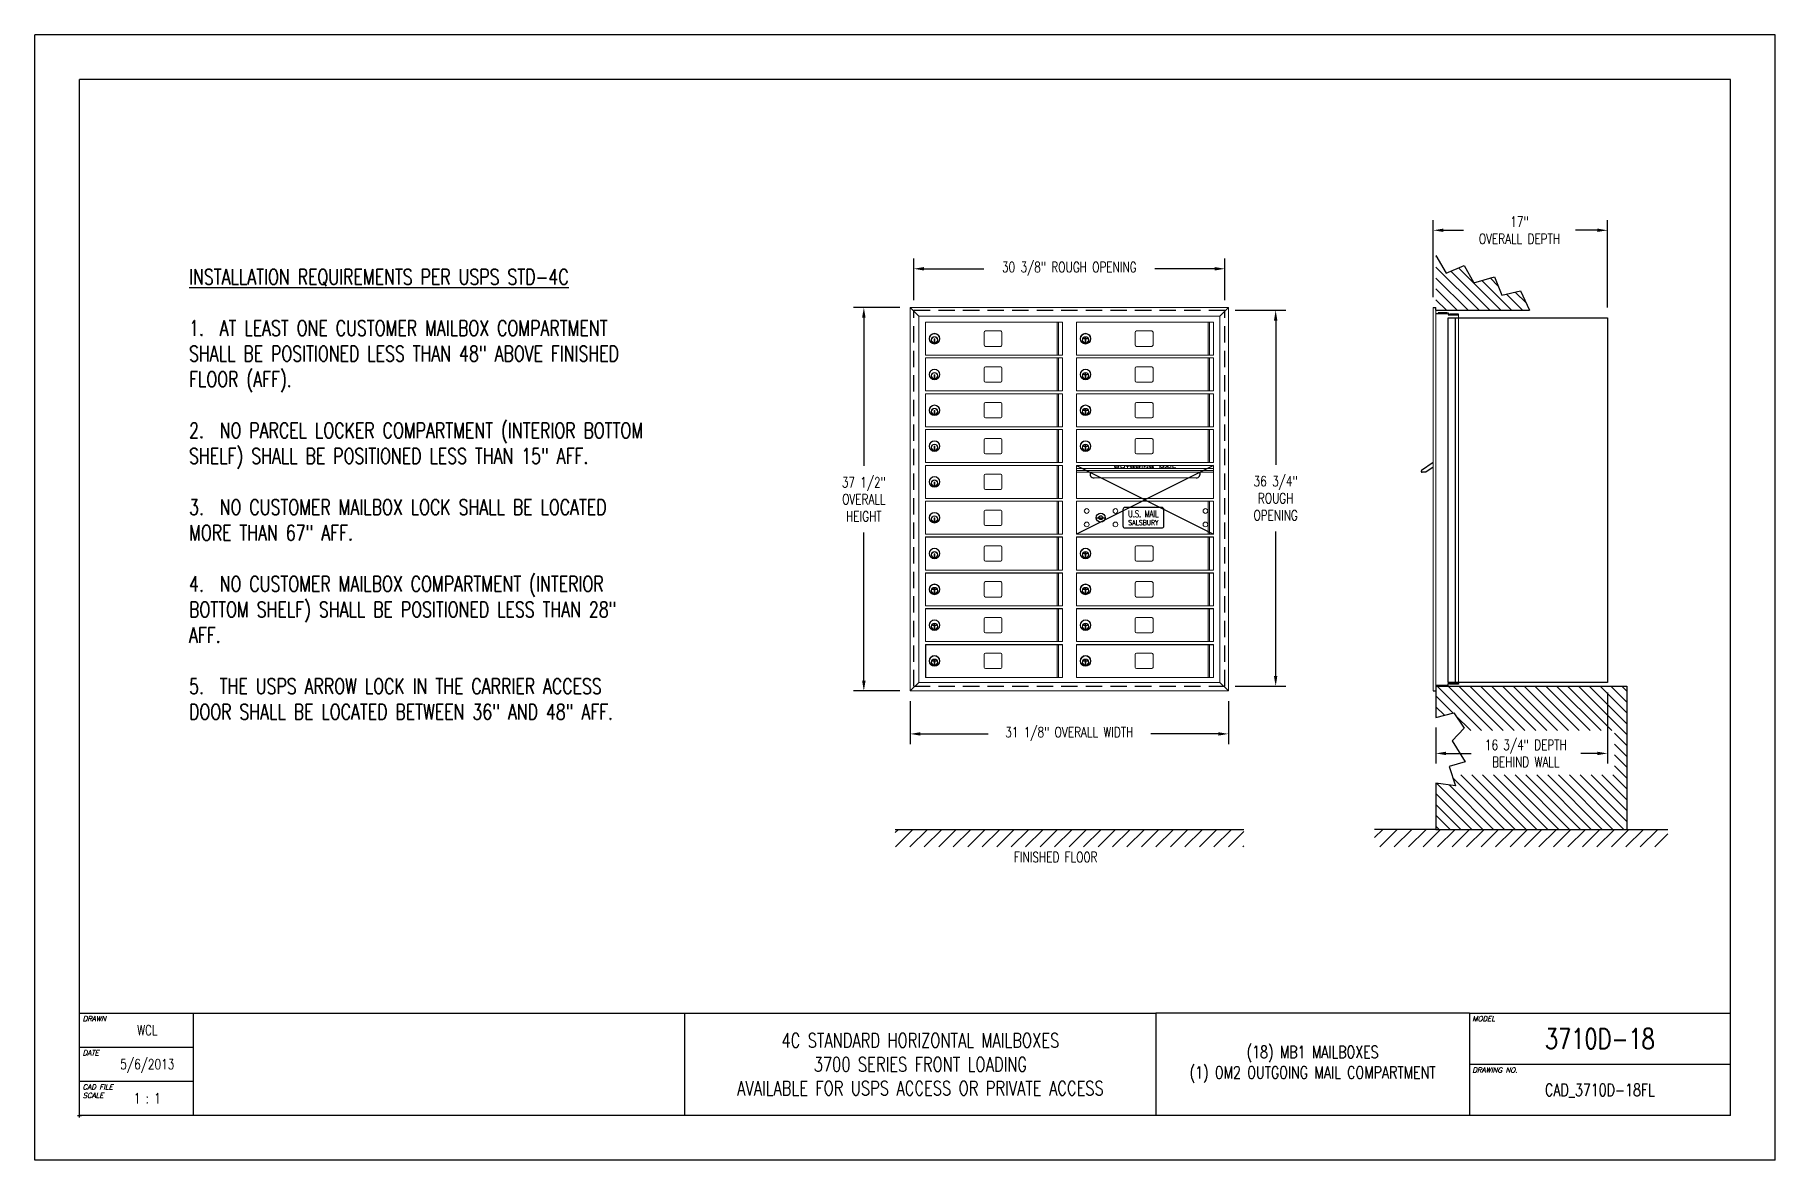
# Model space of a CAD drawing. Header units: inches. Extents: x 0 to 170, y 0 to 110.
import ezdxf
from ezdxf.enums import TextEntityAlignment as Align

# ---------------------------------------------------------------- set-up
doc = ezdxf.new("R2010")
doc.units = ezdxf.units.IN
doc.header["$MEASUREMENT"] = 0
doc.header["$PDMODE"] = 2
doc.header["$PDSIZE"] = 0.2
doc.linetypes.add('HIDDEN', pattern=[0.075, 0.05, -0.025])
doc.styles.add('Simplex Italic', font='SIMPLEX.shx', dxfattribs={"oblique": 15, "height": 3})
doc.styles.add('SQUASHED', font='simplex.shx', dxfattribs={"width": 4})
doc.styles.get("Standard").update_dxf_attribs({"font": 'simplex.shx', "width": 0.75})
doc.dimstyles.get("Standard").update_dxf_attribs({"dimtxt": 1, "dimasz": 1, "dimexe": 1, "dimexo": 1, "dimgap": 1, "dimtad": 0, "dimtih": 1, "dimtoh": 1, "dimdec": 3, "dimzin": 0, "dimdsep": 46, "dimlunit": 5, "dimtxsty": 'Standard', "dimcen": 0, "dimadec": 0, "dimazin": 0, "dimtfac": 1, "dimtdec": 3, "dimtofl": 0, "dimtmove": 0, "dimatfit": 3, "dimfxl": 1, "dimfrac": 2, "dimtolj": 1, "dimtzin": 0, "dimarcsym": 0})

# ---------------------------------------------------------------- blocks, each defined once
blk = doc.blocks.new('*D11')
at = {"color": 0, "lineweight": -2, "transparency": 16777216}
for p, q in [((136.6, 84.34), (136.6, 91.89)), ((153.62, 83.33), (153.62, 91.89)), ((137.6, 90.89), (139.56, 90.89)), ((152.62, 90.89), (150.49, 90.89))]:
    blk.add_line(p, q, dxfattribs=at)
at = {"color": 0, "lineweight": -3, "transparency": 16777216}
for points in [[(137.6, 91.06), (137.6, 90.73), (136.6, 90.89)], [(152.62, 91.06), (152.62, 90.73), (153.62, 90.89)]]:
    blk.add_solid(points, dxfattribs=at)
at = {"layer": 'Defpoints', "color": 0, "lineweight": -3, "transparency": 16777216}
for p in [(153.62, 90.89), (136.6, 83.34), (153.62, 82.33)]:
    blk.add_point(p, dxfattribs=at)
at = {"color": 0, "lineweight": -3, "transparency": 16777216, "insert": (145.02, 90.89), "char_height": 1, "attachment_point": 5}
blk.add_mtext('\\A1;17"\\POVERALL DEPTH', dxfattribs=at)
blk = doc.blocks.new('*D12')
at = {"color": 0, "lineweight": -2, "transparency": 16777216}
for p, q in [((153.62, 45.7), (153.62, 38.76)), ((136.86, 42.28), (136.86, 38.76)), ((137.86, 39.76), (140.29, 39.76)), ((152.62, 39.76), (151, 39.76))]:
    blk.add_line(p, q, dxfattribs=at)
at = {"color": 0, "lineweight": -3, "transparency": 16777216}
for points in [[(137.86, 39.93), (137.86, 39.59), (136.86, 39.76)], [(152.62, 39.93), (152.62, 39.59), (153.62, 39.76)]]:
    blk.add_solid(points, dxfattribs=at)
at = {"layer": 'Defpoints', "color": 0, "lineweight": -3, "transparency": 16777216}
for p in [(153.62, 46.7), (136.86, 43.28), (153.62, 39.76)]:
    blk.add_point(p, dxfattribs=at)
at = {"color": 0, "lineweight": -3, "transparency": 16777216, "insert": (145.64, 39.76), "char_height": 1, "attachment_point": 5}
blk.add_mtext('\\A1;16 3/4" DEPTH\\PBEHIND WALL', dxfattribs=at)
blk = doc.blocks.new('*D7')
at = {"color": 0, "lineweight": -2, "transparency": 16777216}
for p, q in [((117.24, 83.07), (122.21, 83.07)), ((121.21, 82.07), (121.21, 67.96)), ((121.21, 47.32), (121.21, 61.44)), ((117.24, 46.32), (122.21, 46.32))]:
    blk.add_line(p, q, dxfattribs=at)
at = {"color": 0, "lineweight": -3, "transparency": 16777216}
for points in [[(121.04, 82.07), (121.37, 82.07), (121.21, 83.07)], [(121.04, 47.32), (121.37, 47.32), (121.21, 46.32)]]:
    blk.add_solid(points, dxfattribs=at)
at = {"layer": 'Defpoints', "color": 0, "lineweight": -3, "transparency": 16777216}
for p in [(116.24, 83.07), (116.24, 46.32), (121.21, 46.32)]:
    blk.add_point(p, dxfattribs=at)
at = {"color": 0, "lineweight": -3, "transparency": 16777216, "insert": (121.21, 64.7), "char_height": 1, "attachment_point": 5}
blk.add_mtext('\\A1;36 3/4"\\PROUGH\\POPENING', dxfattribs=at)
blk = doc.blocks.new('*D8')
at = {"color": 0, "lineweight": -2, "transparency": 16777216}
for p, q in [((85.86, 84.07), (85.86, 88.13)), ((86.86, 87.13), (92.71, 87.13)), ((115.24, 87.13), (109.39, 87.13)), ((116.24, 84.07), (116.24, 88.13))]:
    blk.add_line(p, q, dxfattribs=at)
at = {"color": 0, "lineweight": -3, "transparency": 16777216}
for points in [[(86.86, 87.3), (86.86, 86.96), (85.86, 87.13)], [(115.24, 87.3), (115.24, 86.96), (116.24, 87.13)]]:
    blk.add_solid(points, dxfattribs=at)
at = {"layer": 'Defpoints', "color": 0, "lineweight": -3, "transparency": 16777216}
for p in [(116.24, 87.13), (85.86, 83.07), (116.24, 83.07)]:
    blk.add_point(p, dxfattribs=at)
at = {"color": 0, "lineweight": -3, "transparency": 16777216, "insert": (101.05, 87.13), "char_height": 1, "attachment_point": 5}
blk.add_mtext('\\A1;30 3/8" ROUGH OPENING', dxfattribs=at)
blk = doc.blocks.new('*D9')
at = {"color": 0, "lineweight": -2, "transparency": 16777216}
for p, q in [((85.5, 44.87), (85.5, 40.67)), ((116.6, 44.87), (116.6, 40.67)), ((86.5, 41.67), (93.11, 41.67)), ((115.6, 41.67), (109, 41.67))]:
    blk.add_line(p, q, dxfattribs=at)
at = {"color": 0, "lineweight": -3, "transparency": 16777216}
for points in [[(86.5, 41.83), (86.5, 41.5), (85.5, 41.67)], [(115.6, 41.83), (115.6, 41.5), (116.6, 41.67)]]:
    blk.add_solid(points, dxfattribs=at)
at = {"layer": 'Defpoints', "color": 0, "lineweight": -3, "transparency": 16777216}
for p in [(85.5, 45.87), (116.6, 45.87), (116.6, 41.67)]:
    blk.add_point(p, dxfattribs=at)
at = {"color": 0, "lineweight": -3, "transparency": 16777216, "insert": (101.05, 41.67), "char_height": 1, "attachment_point": 5}
blk.add_mtext('\\A1;31 1/8" OVERALL WIDTH', dxfattribs=at)
blk = doc.blocks.new('*D10')
at = {"color": 0, "lineweight": -2, "transparency": 16777216}
for p, q in [((84.5, 83.34), (79.98, 83.34)), ((80.98, 82.34), (80.98, 67.86)), ((80.98, 46.87), (80.98, 61.34)), ((84.5, 45.87), (79.98, 45.87))]:
    blk.add_line(p, q, dxfattribs=at)
at = {"color": 0, "lineweight": -3, "transparency": 16777216}
for points in [[(80.81, 82.34), (81.15, 82.34), (80.98, 83.34)], [(80.81, 46.87), (81.15, 46.87), (80.98, 45.87)]]:
    blk.add_solid(points, dxfattribs=at)
at = {"layer": 'Defpoints', "color": 0, "lineweight": -3, "transparency": 16777216}
for p in [(85.5, 83.34), (80.98, 45.87), (85.5, 45.87)]:
    blk.add_point(p, dxfattribs=at)
at = {"color": 0, "lineweight": -3, "transparency": 16777216, "insert": (80.98, 64.6), "char_height": 1, "attachment_point": 5}
blk.add_mtext('\\A1;37 1/2"\\POVERALL\\PHEIGHT', dxfattribs=at)

msp = doc.modelspace()

# ---------------------------------------------------------------- hatches: boundary and pattern name
at = {"lineweight": -3}
h = msp.add_hatch(dxfattribs=at)
h.set_pattern_fill('ANSI31', color=256, scale=6, angle=90, style=0)
h.set_pattern_definition([(135, (-1592.3547, -329.2179), (-0.5303301, -0.5303301), [])])
h.paths.add_polyline_path([(140.5763, 85.7616), (139.6144, 87.463), (137.8756, 86.6863), (136.865, 88.4246), (136.865, 83.0737), (146.0074, 83.0737), (145.1267, 84.9849), (143.3139, 84.541), (142.574, 86.3534)])
h = msp.add_hatch(dxfattribs=at)
h.set_pattern_fill('ANSI31', color=256, scale=6, angle=90, style=0)
h.set_pattern_definition([(135, (-1592.3547, -311.7179), (-0.5303301, -0.5303301), [])])
h.paths.add_polyline_path([(136.865, 46.3237), (136.865, 45.8667), (136.865, 43.2832), (138.6064, 43.7177), (139.606, 42.239), (139.3722, 41.9891), (154.3008, 41.9891), (154.3008, 37.6512), (138.4392, 37.6512), (138.7877, 36.5885), (136.865, 36.8452), (136.865, 32.3337), (155.5, 32.3337), (155.5, 46.3237)])
h = msp.add_hatch(dxfattribs=at)
h.set_pattern_fill('ANSI31', scale=8, style=0)
h.set_pattern_definition([(45, (-1411.8278, -179.7414), (-0.7071068, 0.7071068), [])])
h.paths.add_polyline_path([(118.1, 30.6233), (118.1, 32.3337), (84.0404, 32.3337), (84.0404, 30.6233)])
h = msp.add_hatch(dxfattribs=at)
h.set_pattern_fill('ANSI31', scale=8, style=0)
h.set_pattern_definition([(45, (-1425.3278, -179.7414), (-0.7071068, 0.7071068), [])])
h.paths.add_polyline_path([(130.865, 32.3337), (130.865, 30.6233), (159.5, 30.6233), (159.5, 32.3337), (153.5, 32.3337), (136.865, 32.3337)])

# ---------------------------------------------------------------- linework, layer by layer
at = {"color": 7}
for p, q in [((0, 0), (0, 110)), ((170, 110), (0, 110)), ((170, 0), (170, 110)), ((4.375, 4.375), (4.375, 105.625)), ((165.625, 105.625), (4.375, 105.625)), ((165.625, 4.375), (165.625, 105.625)), ((15.505, 4.375), (15.505, 14.375)), ((63.5, 4.375), (63.5, 14.375)), ((4.375, 11.045), (15.505, 11.045)), ((140.125, 9.375), (165.625, 9.375)), ((4.375, 7.715), (15.505, 7.715)), ((165.625, 4.375), (4.375, 4.375)), ((170, 0), (0, 0))]:
    msp.add_line(p, q, dxfattribs=at)
at = {"color": 7, "lineweight": -3}
for p, q in [((136.865, 88.4246), (137.8756, 86.6863)), ((137.8756, 86.6863), (139.6144, 87.463)), ((139.6144, 87.463), (140.5763, 85.7616)), ((140.5763, 85.7616), (142.574, 86.3534)), ((142.574, 86.3534), (143.3139, 84.541)), ((136.6, 83.3367), (136.865, 83.3367)), ((136.865, 83.0737), (136.865, 83.3367)), ((143.3139, 84.541), (145.1267, 84.9849)), ((145.1267, 84.9849), (146.0074, 83.0737)), ((136.865, 83.0737), (146.0074, 83.0737)), ((136.865, 82.7687), (137.95, 82.7687)), ((137.07, 82.8327), (137.07, 82.7687)), ((137.93, 82.8327), (137.07, 82.8327)), ((137.93, 82.7687), (137.93, 82.8327)), ((137.95, 82.8367), (138.07, 82.8367)), ((137.95, 82.8367), (137.95, 82.7687)), ((138.07, 82.8367), (138.07, 82.6247)), ((138.07, 82.6247), (139.07, 82.6247)), ((138.07, 46.6987), (138.07, 82.3337)), ((138.07, 82.3337), (153.625, 82.3337)), ((139.05, 82.6887), (138.19, 82.6887)), ((138.19, 82.6887), (138.19, 82.6247)), ((138.77, 46.6987), (138.77, 82.3337)), ((139.05, 82.6247), (139.05, 82.6887)), ((153.625, 82.3337), (153.625, 46.6987)), ((136.865, 46.4347), (137.95, 46.4347)), ((136.865, 46.3237), (155.5, 46.3237)), ((136.865, 46.3237), (136.865, 43.2832)), ((137.07, 46.3707), (137.07, 46.4347)), ((137.93, 46.3707), (137.07, 46.3707)), ((137.93, 46.4347), (137.93, 46.3707)), ((137.95, 46.3667), (137.95, 46.4347)), ((137.95, 46.3667), (138.07, 46.3667)), ((153.625, 46.6987), (138.07, 46.6987)), ((138.07, 46.6987), (139.07, 46.6987)), ((138.07, 46.3667), (138.07, 46.5787)), ((138.07, 46.5787), (139.07, 46.5787)), ((138.19, 46.5147), (138.19, 46.5787)), ((139.05, 46.5147), (138.19, 46.5147)), ((139.05, 46.5787), (139.05, 46.5147)), ((155.5, 46.3237), (155.5, 32.3337)), ((136.6, 45.8667), (136.865, 45.8667)), ((136.865, 36.8452), (136.865, 32.3337)), ((84.0404, 32.3337), (118.1, 32.3337)), ((136.865, 32.3337), (130.865, 32.3337)), ((136.865, 32.3337), (155.5, 32.3337)), ((155.5, 32.3337), (159.5, 32.3337))]:
    msp.add_line(p, q, dxfattribs=at)
at = {"color": 7, "linetype": 'Continuous', "lineweight": 15}
for p, q in [((85.504, 83.3367), (86.336, 82.5047)), ((85.504, 83.3367), (116.6, 83.3367)), ((85.504, 45.8667), (85.504, 83.3367)), ((85.504, 83.3367), (116.6, 83.3367)), ((116.6, 83.3367), (115.768, 82.5047)), ((116.6, 83.3367), (116.6, 45.8667)), ((136.6, 83.3367), (136.6, 45.8667)), ((136.865, 83.3367), (136.865, 45.8667)), ((86.336, 82.5047), (115.768, 82.5047)), ((86.336, 46.6987), (86.336, 82.5047)), ((87.007, 81.9137), (100.382, 81.9137)), ((87.007, 81.9137), (87.007, 78.6837)), ((99.8632, 81.9137), (99.8632, 78.6837)), ((100.004, 81.9137), (100.004, 78.6837)), ((100.382, 78.6837), (100.382, 81.9137)), ((101.761, 81.9137), (115.136, 81.9137)), ((101.761, 81.9137), (101.761, 78.6837)), ((114.6172, 81.9137), (114.6172, 78.6837)), ((114.758, 81.9137), (114.758, 78.6837)), ((115.136, 78.6837), (115.136, 81.9137)), ((115.768, 82.5047), (115.768, 46.6987)), ((139.07, 82.6247), (139.07, 46.5787)), ((87.852, 80.2787), (87.852, 79.9787)), ((87.912, 80.2787), (87.852, 80.2787)), ((87.852, 79.9787), (87.912, 79.9787)), ((87.912, 79.9787), (87.912, 80.2787)), ((92.722, 80.9237), (92.722, 79.6737)), ((94.347, 81.0487), (92.847, 81.0487)), ((94.472, 79.6737), (94.472, 80.9237)), ((102.606, 80.2787), (102.606, 79.9787)), ((102.666, 80.2787), (102.606, 80.2787)), ((102.606, 79.9787), (102.666, 79.9787)), ((102.666, 79.9787), (102.666, 80.2787)), ((107.476, 80.9237), (107.476, 79.6737)), ((109.101, 81.0487), (107.601, 81.0487)), ((109.226, 79.6737), (109.226, 80.9237)), ((87.007, 78.6837), (100.382, 78.6837)), ((87.007, 78.4137), (87.007, 75.1837)), ((87.007, 78.4137), (100.382, 78.4137)), ((92.847, 79.5487), (94.347, 79.5487)), ((99.8632, 78.4137), (99.8632, 75.1837)), ((100.004, 78.4137), (100.004, 75.1837)), ((100.382, 75.1837), (100.382, 78.4137)), ((101.761, 78.6837), (115.136, 78.6837)), ((101.761, 78.4137), (101.761, 75.1837)), ((101.761, 78.4137), (115.136, 78.4137)), ((107.601, 79.5487), (109.101, 79.5487)), ((114.6172, 78.4137), (114.6172, 75.1837)), ((114.758, 78.4137), (114.758, 75.1837)), ((115.136, 75.1837), (115.136, 78.4137)), ((87.912, 76.7787), (87.852, 76.7787)), ((87.852, 76.7787), (87.852, 76.4787)), ((87.912, 76.4787), (87.912, 76.7787)), ((92.722, 77.4237), (92.722, 76.1737)), ((94.347, 77.5487), (92.847, 77.5487)), ((94.472, 76.1737), (94.472, 77.4237)), ((102.666, 76.7787), (102.606, 76.7787)), ((102.606, 76.7787), (102.606, 76.4787)), ((102.666, 76.4787), (102.666, 76.7787)), ((107.476, 77.4237), (107.476, 76.1737)), ((109.101, 77.5487), (107.601, 77.5487)), ((109.226, 76.1737), (109.226, 77.4237)), ((87.007, 75.1837), (100.382, 75.1837)), ((87.007, 74.9137), (87.007, 71.6837)), ((87.007, 74.9137), (100.382, 74.9137)), ((87.852, 76.4787), (87.912, 76.4787)), ((92.847, 76.0487), (94.347, 76.0487)), ((99.8632, 74.9137), (99.8632, 71.6837)), ((100.004, 74.9137), (100.004, 71.6837)), ((100.382, 71.6837), (100.382, 74.9137)), ((101.761, 75.1837), (115.136, 75.1837)), ((101.761, 74.9137), (115.136, 74.9137)), ((101.761, 74.9137), (101.761, 71.6837)), ((102.606, 76.4787), (102.666, 76.4787)), ((107.601, 76.0487), (109.101, 76.0487)), ((114.6172, 74.9137), (114.6172, 71.6837)), ((114.758, 74.9137), (114.758, 71.6837)), ((115.136, 71.6837), (115.136, 74.9137)), ((87.912, 73.2787), (87.852, 73.2787)), ((87.852, 73.2787), (87.852, 72.9787)), ((87.912, 72.9787), (87.912, 73.2787)), ((92.722, 73.9237), (92.722, 72.6737)), ((94.347, 74.0487), (92.847, 74.0487)), ((94.472, 72.6737), (94.472, 73.9237)), ((102.606, 73.2787), (102.606, 72.9787)), ((102.666, 73.2787), (102.606, 73.2787)), ((102.666, 72.9787), (102.666, 73.2787)), ((107.476, 73.9237), (107.476, 72.6737)), ((109.101, 74.0487), (107.601, 74.0487)), ((109.226, 72.6737), (109.226, 73.9237)), ((87.007, 71.6837), (100.382, 71.6837)), ((87.007, 71.4137), (100.382, 71.4137)), ((87.007, 71.4137), (87.007, 68.1837)), ((87.852, 72.9787), (87.912, 72.9787)), ((92.847, 72.5487), (94.347, 72.5487)), ((99.8632, 71.4137), (99.8632, 68.1837)), ((100.004, 71.4137), (100.004, 68.1837)), ((100.382, 68.1837), (100.382, 71.4137)), ((101.761, 71.6837), (115.136, 71.6837)), ((101.761, 71.4137), (101.761, 68.1837)), ((101.761, 71.4137), (115.136, 71.4137)), ((102.606, 72.9787), (102.666, 72.9787)), ((107.601, 72.5487), (109.101, 72.5487)), ((114.6172, 71.4137), (114.6172, 68.1837)), ((114.758, 71.4137), (114.758, 68.1837)), ((115.136, 68.1837), (115.136, 71.4137)), ((87.852, 69.7787), (87.852, 69.4787)), ((87.912, 69.7787), (87.852, 69.7787)), ((87.912, 69.4787), (87.912, 69.7787)), ((92.722, 70.4237), (92.722, 69.1737)), ((94.347, 70.5487), (92.847, 70.5487)), ((94.472, 69.1737), (94.472, 70.4237)), ((102.666, 69.7787), (102.606, 69.7787)), ((102.606, 69.7787), (102.606, 69.4787)), ((102.666, 69.4787), (102.666, 69.7787)), ((107.476, 70.4237), (107.476, 69.1737)), ((109.101, 70.5487), (107.601, 70.5487)), ((109.226, 69.1737), (109.226, 70.4237)), ((87.007, 68.1837), (100.382, 68.1837)), ((87.852, 69.4787), (87.912, 69.4787)), ((92.847, 69.0487), (94.347, 69.0487)), ((101.761, 68.1837), (115.136, 68.1837)), ((102.606, 69.4787), (102.666, 69.4787)), ((107.601, 69.0487), (109.101, 69.0487)), ((87.007, 67.9137), (100.382, 67.9137)), ((87.007, 67.9137), (87.007, 64.6837)), ((92.722, 66.9237), (92.722, 65.6737)), ((94.347, 67.0487), (92.847, 67.0487)), ((94.472, 65.6737), (94.472, 66.9237)), ((99.8632, 67.9137), (99.8632, 64.6837)), ((100.004, 67.9137), (100.004, 64.6837)), ((100.382, 64.6837), (100.382, 67.9137)), ((101.761, 67.9137), (101.761, 64.6837)), ((115.136, 64.6837), (115.136, 67.9137)), ((87.007, 64.6837), (100.382, 64.6837)), ((87.852, 66.2787), (87.852, 65.9787)), ((87.912, 66.2787), (87.852, 66.2787)), ((87.852, 65.9787), (87.912, 65.9787)), ((87.912, 65.9787), (87.912, 66.2787)), ((92.847, 65.5487), (94.347, 65.5487)), ((87.007, 64.4137), (87.007, 61.1837)), ((87.007, 64.4137), (100.382, 64.4137)), ((92.722, 63.4237), (92.722, 62.1737)), ((94.347, 63.5487), (92.847, 63.5487)), ((94.472, 62.1737), (94.472, 63.4237)), ((99.8632, 64.4137), (99.8632, 61.1837)), ((100.004, 64.4137), (100.004, 61.1837)), ((100.382, 61.1837), (100.382, 64.4137)), ((101.761, 64.4137), (101.761, 61.1837)), ((101.761, 64.4137), (115.136, 64.4137)), ((114.6172, 64.4137), (114.6172, 61.1837)), ((114.758, 64.4137), (114.758, 61.1837)), ((115.136, 61.1837), (115.136, 64.4137)), ((87.912, 62.7787), (87.852, 62.7787)), ((87.852, 62.7787), (87.852, 62.4787)), ((87.852, 62.4787), (87.912, 62.4787)), ((87.912, 62.4787), (87.912, 62.7787)), ((92.847, 62.0487), (94.347, 62.0487)), ((87.007, 61.1837), (100.382, 61.1837)), ((87.007, 60.9137), (87.007, 57.6837)), ((87.007, 60.9137), (100.382, 60.9137)), ((92.722, 59.9237), (92.722, 58.6737)), ((94.347, 60.0487), (92.847, 60.0487)), ((94.472, 58.6737), (94.472, 59.9237)), ((99.8632, 60.9137), (99.8632, 57.6837)), ((100.004, 60.9137), (100.004, 57.6837)), ((100.382, 57.6837), (100.382, 60.9137)), ((101.761, 61.1837), (115.136, 61.1837)), ((101.761, 60.9137), (115.136, 60.9137)), ((101.761, 60.9137), (101.761, 57.6837)), ((107.476, 59.9237), (107.476, 58.6737)), ((109.101, 60.0487), (107.601, 60.0487)), ((109.226, 58.6737), (109.226, 59.9237)), ((114.6172, 60.9137), (114.6172, 57.6837)), ((114.758, 60.9137), (114.758, 57.6837)), ((115.136, 57.6837), (115.136, 60.9137)), ((87.912, 59.2787), (87.852, 59.2787)), ((87.852, 59.2787), (87.852, 58.9787)), ((87.852, 58.9787), (87.912, 58.9787)), ((87.912, 58.9787), (87.912, 59.2787)), ((92.847, 58.5487), (94.347, 58.5487)), ((102.606, 59.2787), (102.606, 58.9787)), ((102.666, 59.2787), (102.606, 59.2787)), ((102.606, 58.9787), (102.666, 58.9787)), ((102.666, 58.9787), (102.666, 59.2787)), ((107.601, 58.5487), (109.101, 58.5487)), ((87.007, 57.6837), (100.382, 57.6837)), ((87.007, 57.4137), (100.382, 57.4137)), ((87.007, 57.4137), (87.007, 54.1837)), ((92.722, 56.4237), (92.722, 55.1737)), ((94.347, 56.5487), (92.847, 56.5487)), ((94.472, 55.1737), (94.472, 56.4237)), ((99.8632, 57.4137), (99.8632, 54.1837)), ((100.004, 57.4137), (100.004, 54.1837)), ((100.382, 54.1837), (100.382, 57.4137)), ((101.761, 57.6837), (115.136, 57.6837)), ((101.761, 57.4137), (101.761, 54.1837)), ((101.761, 57.4137), (115.136, 57.4137)), ((107.476, 56.4237), (107.476, 55.1737)), ((109.101, 56.5487), (107.601, 56.5487)), ((109.226, 55.1737), (109.226, 56.4237)), ((114.6172, 57.4137), (114.6172, 54.1837)), ((114.758, 57.4137), (114.758, 54.1837)), ((115.136, 54.1837), (115.136, 57.4137)), ((87.852, 55.7787), (87.852, 55.4787)), ((87.912, 55.7787), (87.852, 55.7787)), ((87.852, 55.4787), (87.912, 55.4787)), ((87.912, 55.4787), (87.912, 55.7787)), ((92.847, 55.0487), (94.347, 55.0487)), ((102.666, 55.7787), (102.606, 55.7787)), ((102.606, 55.7787), (102.606, 55.4787)), ((102.606, 55.4787), (102.666, 55.4787)), ((102.666, 55.4787), (102.666, 55.7787)), ((107.601, 55.0487), (109.101, 55.0487)), ((87.007, 54.1837), (100.382, 54.1837)), ((87.007, 53.9137), (100.382, 53.9137)), ((87.007, 53.9137), (87.007, 50.6837)), ((92.722, 52.9237), (92.722, 51.6737)), ((94.347, 53.0487), (92.847, 53.0487)), ((94.472, 51.6737), (94.472, 52.9237)), ((99.8632, 53.9137), (99.8632, 50.6837)), ((100.004, 53.9137), (100.004, 50.6837)), ((100.382, 50.6837), (100.382, 53.9137)), ((101.761, 54.1837), (115.136, 54.1837)), ((101.761, 53.9137), (101.761, 50.6837)), ((101.761, 53.9137), (115.136, 53.9137)), ((107.476, 52.9237), (107.476, 51.6737)), ((109.101, 53.0487), (107.601, 53.0487)), ((109.226, 51.6737), (109.226, 52.9237)), ((114.6172, 53.9137), (114.6172, 50.6837)), ((114.758, 53.9137), (114.758, 50.6837)), ((115.136, 50.6837), (115.136, 53.9137)), ((87.852, 52.2787), (87.852, 51.9787)), ((87.912, 52.2787), (87.852, 52.2787)), ((87.852, 51.9787), (87.912, 51.9787)), ((87.912, 51.9787), (87.912, 52.2787)), ((92.847, 51.5487), (94.347, 51.5487)), ((102.666, 52.2787), (102.606, 52.2787)), ((102.606, 52.2787), (102.606, 51.9787)), ((102.606, 51.9787), (102.666, 51.9787)), ((102.666, 51.9787), (102.666, 52.2787)), ((107.601, 51.5487), (109.101, 51.5487)), ((87.007, 50.6837), (100.382, 50.6837)), ((87.007, 50.4137), (100.382, 50.4137)), ((92.722, 49.4237), (92.722, 48.1737)), ((94.347, 49.5487), (92.847, 49.5487)), ((94.472, 48.1737), (94.472, 49.4237)), ((99.8632, 50.4137), (99.8632, 47.1837)), ((100.004, 50.4137), (100.004, 47.1837)), ((100.382, 47.1837), (100.382, 50.4137)), ((101.761, 50.6837), (115.136, 50.6837)), ((101.761, 50.4137), (101.761, 47.1837)), ((101.761, 50.4137), (115.136, 50.4137)), ((107.476, 49.4237), (107.476, 48.1737)), ((109.101, 49.5487), (107.601, 49.5487)), ((109.226, 48.1737), (109.226, 49.4237)), ((114.6172, 50.4137), (114.6172, 47.1837)), ((114.758, 50.4137), (114.758, 47.1837)), ((115.136, 47.1837), (115.136, 50.4137)), ((87.852, 48.7787), (87.852, 48.4787)), ((87.912, 48.7787), (87.852, 48.7787)), ((87.852, 48.4787), (87.912, 48.4787)), ((87.912, 48.4787), (87.912, 48.7787)), ((92.847, 48.0487), (94.347, 48.0487)), ((102.666, 48.7787), (102.606, 48.7787)), ((102.606, 48.7787), (102.606, 48.4787)), ((102.606, 48.4787), (102.666, 48.4787)), ((102.666, 48.4787), (102.666, 48.7787)), ((107.601, 48.0487), (109.101, 48.0487)), ((85.504, 45.8667), (86.336, 46.6987)), ((115.768, 46.6987), (86.336, 46.6987)), ((87.007, 47.1837), (100.382, 47.1837)), ((101.761, 47.1837), (115.136, 47.1837)), ((116.6, 45.8667), (115.768, 46.6987)), ((116.6, 45.8667), (85.504, 45.8667))]:
    msp.add_line(p, q, dxfattribs=at)
at = {"color": 7, "linetype": 'HIDDEN', "lineweight": -3, "ltscale": 32}
for p, q in [((85.8645, 46.3237), (85.8645, 83.0737)), ((85.8645, 83.0737), (116.2395, 83.0737)), ((116.2395, 46.3237), (116.2395, 83.0737)), ((85.8645, 46.3237), (116.2395, 46.3237))]:
    msp.add_line(p, q, dxfattribs=at)
at = {"lineweight": -3}
for p, q in [((136.6, 68.1837), (135.4521, 67.4083)), ((115.136, 67.9137), (101.761, 61.1837)), ((101.761, 67.9137), (115.136, 61.1837)), ((135.8784, 67.2437), (135.5025, 67.2437)), ((136.6, 67.7312), (135.8784, 67.2437)), ((106.289, 63.5987), (106.289, 61.9987)), ((110.089, 63.7987), (106.489, 63.7987)), ((110.289, 61.9987), (110.289, 63.5987)), ((103.6835, 62.7987), (104.5585, 62.7987)), ((106.489, 61.7987), (110.089, 61.7987)), ((87.007, 60.9137), (100.382, 60.9137)), ((101.761, 60.9137), (115.136, 60.9137)), ((87.007, 57.4137), (100.382, 57.4137)), ((101.761, 57.4137), (115.136, 57.4137)), ((87.007, 53.9137), (100.382, 53.9137)), ((101.761, 53.9137), (115.136, 53.9137)), ((87.007, 50.4137), (87.007, 47.1837)), ((87.007, 50.4137), (100.382, 50.4137)), ((101.761, 50.4137), (115.136, 50.4137)), ((136.865, 43.2832), (138.6064, 43.7177)), ((138.6064, 43.7177), (139.606, 42.239)), ((139.606, 42.239), (138.4465, 41.0001)), ((138.4465, 41.0001), (139.7259, 38.922)), ((139.7259, 38.922), (138.1666, 38.4824)), ((138.1666, 38.4824), (138.7877, 36.5885)), ((138.7877, 36.5885), (136.865, 36.8452)), ((4.375, 14.375), (15.505, 14.375)), ((15.505, 14.375), (63.5, 14.375)), ((63.5, 14.375), (109.5, 14.375)), ((140.125, 14.375), (109.5, 14.375)), ((109.5, 14.375), (109.5, 4.375)), ((140.125, 14.375), (165.625, 14.375)), ((140.125, 14.375), (140.125, 4.375))]:
    msp.add_line(p, q, dxfattribs=at)
at = {"linetype": 'Continuous', "lineweight": 15}
for p, q in [((101.761, 67.9137), (115.136, 67.9137)), ((101.761, 67.6137), (115.1362, 67.6137)), ((101.761, 67.4237), (115.1362, 67.4237)), ((101.761, 67.2437), (115.1362, 67.2437)), ((103.4637, 66.6837), (113.4337, 66.6837)), ((101.761, 64.6837), (115.136, 64.6837))]:
    msp.add_line(p, q, dxfattribs=at)
at = {"color": 7, "linetype": 'Continuous', "lineweight": 15, "extrusion": (1.83338e-14, 6.74315e-15, -1)}
for centre, radius in [((-87.882, 80.2987), 0.525), ((-87.882, 80.2987), 0.485), ((-87.882, 80.1787), 0.3), ((-87.882, 76.7987), 0.525), ((-87.882, 76.7987), 0.485), ((-87.882, 76.6787), 0.3), ((-87.882, 73.2987), 0.525), ((-87.882, 73.2987), 0.485), ((-87.882, 73.1787), 0.3), ((-87.882, 69.7987), 0.525), ((-87.882, 69.7987), 0.485), ((-87.882, 69.6787), 0.3), ((-87.882, 66.2987), 0.525), ((-87.882, 66.2987), 0.485), ((-87.882, 66.1787), 0.3), ((-87.882, 62.7987), 0.525), ((-87.882, 62.7987), 0.485), ((-87.882, 62.6787), 0.3), ((-87.882, 59.2987), 0.525), ((-87.882, 59.2987), 0.485), ((-87.882, 59.1787), 0.3)]:
    msp.add_circle(centre, radius, dxfattribs=at)
at = {"color": 7, "linetype": 'Continuous', "lineweight": 15}
for centre, radius in [((87.882, 80.1787), 0.31), ((87.882, 80.1787), 0.285), ((102.636, 80.1787), 0.31), ((102.636, 80.1787), 0.285), ((87.882, 76.6787), 0.31), ((87.882, 76.6787), 0.285), ((102.636, 76.6787), 0.31), ((102.636, 76.6787), 0.285), ((87.882, 73.1787), 0.31), ((87.882, 73.1787), 0.285), ((102.636, 73.1787), 0.31), ((102.636, 73.1787), 0.285), ((87.882, 69.6787), 0.31), ((87.882, 69.6787), 0.285), ((102.636, 69.6787), 0.31), ((102.636, 69.6787), 0.285), ((87.882, 66.1787), 0.31), ((87.882, 66.1787), 0.285), ((87.882, 62.6787), 0.31), ((87.882, 62.6787), 0.285), ((87.882, 59.1787), 0.31), ((87.882, 59.1787), 0.285), ((102.636, 59.1787), 0.31), ((102.636, 59.1787), 0.285), ((87.882, 55.6787), 0.31), ((87.882, 55.6787), 0.285), ((102.636, 55.6787), 0.31), ((102.636, 55.6787), 0.285), ((87.882, 52.1787), 0.31), ((87.882, 52.1787), 0.285), ((102.636, 52.1787), 0.31), ((102.636, 52.1787), 0.285), ((87.882, 48.6787), 0.31), ((87.882, 48.6787), 0.285), ((102.636, 48.6787), 0.31), ((102.636, 48.6787), 0.285)]:
    msp.add_circle(centre, radius, dxfattribs=at)
at = {"color": 7, "linetype": 'Continuous', "lineweight": 15, "extrusion": (5.68252e-15, 4.67765e-15, -1)}
for centre, radius in [((-102.636, 80.2987), 0.525), ((-102.636, 80.2987), 0.485), ((-102.636, 80.1787), 0.3), ((-102.636, 76.7987), 0.525), ((-102.636, 76.7987), 0.485), ((-102.636, 76.6787), 0.3), ((-102.636, 73.2987), 0.525), ((-102.636, 73.2987), 0.485), ((-102.636, 73.1787), 0.3), ((-102.636, 69.7987), 0.525), ((-102.636, 69.7987), 0.485), ((-102.636, 69.6787), 0.3), ((-102.636, 59.2987), 0.525), ((-102.636, 59.2987), 0.485), ((-102.636, 59.1787), 0.3), ((-87.882, 55.7987), 0.525), ((-87.882, 55.7987), 0.485), ((-102.636, 55.7987), 0.525), ((-102.636, 55.7987), 0.485), ((-87.882, 55.6787), 0.3), ((-102.636, 55.6787), 0.3), ((-87.882, 52.2987), 0.525), ((-87.882, 52.2987), 0.485), ((-102.636, 52.2987), 0.525), ((-102.636, 52.2987), 0.485), ((-87.882, 52.1787), 0.3), ((-102.636, 52.1787), 0.3), ((-87.882, 48.7987), 0.525), ((-102.636, 48.7987), 0.525), ((-87.882, 48.7987), 0.485), ((-87.882, 48.6787), 0.3), ((-102.636, 48.7987), 0.485), ((-102.636, 48.6787), 0.3)]:
    msp.add_circle(centre, radius, dxfattribs=at)
at = {"color": 7, "linetype": 'Continuous', "lineweight": 15, "extrusion": (1.09534e-15, 5.8752e-15, -1)}
for centre in [(-102.746, 63.4547), (-105.559, 63.4547), (-102.746, 62.1427), (-105.559, 62.1427)]:
    msp.add_circle(centre, 0.23, dxfattribs=at)
at = {"lineweight": -3}
for radius in [0.4375, 0.1875]:
    msp.add_circle((104.121, 62.7987), radius, dxfattribs=at)
at = {"color": 7, "linetype": 'Continuous', "lineweight": 15, "extrusion": (9.67756e-16, 5.8504e-15, -1)}
for centre in [(-114.341, 63.4547), (-114.341, 62.1427)]:
    msp.add_circle(centre, 0.23, dxfattribs=at)
at = {"color": 7, "linetype": 'Continuous', "lineweight": 15}
for centre, start, end in [((92.847, 80.9237), 90, 180), ((94.347, 80.9237), 0, 90), ((107.601, 80.9237), 90, 180), ((109.101, 80.9237), 0, 90), ((92.847, 79.6737), 180, 270), ((94.347, 79.6737), 270, 360), ((107.601, 79.6737), 180, 270), ((109.101, 79.6737), 270, 360), ((92.847, 77.4237), 90, 180), ((94.347, 77.4237), 0, 90), ((107.601, 77.4237), 90, 180), ((109.101, 77.4237), 0, 90), ((92.847, 76.1737), 180, 270), ((94.347, 76.1737), 270, 360), ((107.601, 76.1737), 180, 270), ((109.101, 76.1737), 270, 360), ((92.847, 73.9237), 90, 180), ((94.347, 73.9237), 0, 90), ((107.601, 73.9237), 90, 180), ((109.101, 73.9237), 0, 90), ((92.847, 72.6737), 180, 270), ((94.347, 72.6737), 270, 360), ((107.601, 72.6737), 180, 270), ((109.101, 72.6737), 270, 360), ((92.847, 70.4237), 90, 180), ((94.347, 70.4237), 0, 90), ((107.601, 70.4237), 90, 180), ((109.101, 70.4237), 0, 90), ((92.847, 69.1737), 180, 270), ((94.347, 69.1737), 270, 360), ((107.601, 69.1737), 180, 270), ((109.101, 69.1737), 270, 360), ((92.847, 66.9237), 90, 180), ((94.347, 66.9237), 0, 90), ((92.847, 65.6737), 180, 270), ((94.347, 65.6737), 270, 360), ((92.847, 63.4237), 90, 180), ((94.347, 63.4237), 0, 90), ((92.847, 62.1737), 180, 270), ((94.347, 62.1737), 270, 360), ((92.847, 59.9237), 90, 180), ((94.347, 59.9237), 0, 90), ((107.601, 59.9237), 90, 180), ((109.101, 59.9237), 0, 90), ((92.847, 58.6737), 180, 270), ((94.347, 58.6737), 270, 360), ((107.601, 58.6737), 180, 270), ((109.101, 58.6737), 270, 360), ((92.847, 56.4237), 90, 180), ((94.347, 56.4237), 0, 90), ((107.601, 56.4237), 90, 180), ((109.101, 56.4237), 0, 90), ((92.847, 55.1737), 180, 270), ((94.347, 55.1737), 270, 360), ((107.601, 55.1737), 180, 270), ((109.101, 55.1737), 270, 360), ((92.847, 52.9237), 90, 180), ((94.347, 52.9237), 0, 90), ((107.601, 52.9237), 90, 180), ((109.101, 52.9237), 0, 90), ((92.847, 51.6737), 180, 270), ((94.347, 51.6737), 270, 360), ((107.601, 51.6737), 180, 270), ((109.101, 51.6737), 270, 360), ((92.847, 49.4237), 90, 180), ((94.347, 49.4237), 0, 90), ((107.601, 49.4237), 90, 180), ((109.101, 49.4237), 0, 90), ((92.847, 48.1737), 180, 270), ((94.347, 48.1737), 270, 360), ((107.601, 48.1737), 180, 270), ((109.101, 48.1737), 270, 360)]:
    msp.add_arc(centre, 0.125, start, end, dxfattribs=at)
at = {"lineweight": -3}
for centre, radius, start, end in [((103.4637, 67.0737), 0.39, 154.157587, 270), ((113.4337, 67.0737), 0.39, 270, 25.842413), ((135.5025, 67.3337), 0.09, 124.040027, 270), ((106.489, 63.5987), 0.2, 90, 180), ((110.089, 63.5987), 0.2, 0, 90), ((106.489, 61.9987), 0.2, 180, 270), ((110.089, 61.9987), 0.2, 270, 0)]:
    msp.add_arc(centre, radius, start, end, dxfattribs=at)
at = {"color": 7, "lineweight": -3}
for p in [(102.636, 80.2987), (102.636, 76.7987), (102.636, 73.2987), (102.636, 69.7987), (102.636, 59.2987), (87.882, 55.7987), (102.636, 55.7987), (87.882, 52.2987), (102.636, 52.2987), (87.882, 48.7987), (102.636, 48.7987)]:
    msp.add_point(p, dxfattribs=at)
at = {"lineweight": -3}
msp.add_point((4.375, 4.375), dxfattribs=at)

# ---------------------------------------------------------------- texts
at = {"color": 7, "style": 'Simplex Italic', "oblique": 15}
for s, p in [('DRAWN', (4.675, 14.075)), ('MODEL', (140.425, 14.075)), ('DATE', (4.675, 10.745)), ('DRAWING NO.', (140.425, 9.065))]:
    msp.add_text(s, height=0.5, dxfattribs=at).set_placement(p, align=Align.TOP_LEFT)
at = {"color": 7, "width": 0.75}
for s, height, p in [('WCL', 1, (10.9912, 12.71)), ('5/6/2013', 1, (10.9912, 9.385)), ('CAD_3710D-18FL', 1.2, (152.875, 6.875)), ('1 : 1', 1, (10.9912, 6.05))]:
    msp.add_text(s, height=height, dxfattribs=at).set_placement(p, align=Align.MIDDLE_CENTER)
at = {"color": 7, "insert": (15.0714, 87.0834), "char_height": 1.5, "width": 48.496496, "attachment_point": 1}
msp.add_mtext('{\\LINSTALLATION REQUIREMENTS PER USPS STD-4C}\\P\\P1.  AT LEAST ONE CUSTOMER MAILBOX COMPARTMENT SHALL BE POSITIONED LESS THAN 48" ABOVE FINISHED FLOOR (AFF).\\P\\P2.  NO PARCEL LOCKER COMPARTMENT (INTERIOR BOTTOM SHELF) SHALL BE POSITIONED LESS THAN 15" AFF.\\P\\P3.  NO CUSTOMER MAILBOX LOCK SHALL BE LOCATED MORE THAN 67" AFF.\\P\\P4.  NO CUSTOMER MAILBOX COMPARTMENT (INTERIOR BOTTOM SHELF) SHALL BE POSITIONED LESS THAN 28" AFF.\\P\\P5.  THE USPS ARROW LOCK IN THE CARRIER ACCESS DOOR SHALL BE LOCATED BETWEEN 36" AND 48" AFF.', dxfattribs=at)
at = {"lineweight": -3, "insert": (108.4487, 67.7637), "char_height": 0.15, "width": 8, "attachment_point": 5, "style": 'SQUASHED'}
msp.add_mtext('OUTGOING MAIL', dxfattribs=at)
at = {"lineweight": -3, "attachment_point": 5}
for s, insert, char_height, width in [('U.S. MAIL', (108.289, 63.1828), 0.64, 5.611748), ('SALSBURY', (108.289, 62.3136), 0.5, 5.611748), ('4C STANDARD HORIZONTAL MAILBOXES\\P3700 SERIES FRONT LOADING\\PAVAILABLE FOR USPS ACCESS OR PRIVATE ACCESS                                                    ', (86.5, 9.375), 1.4, 55.324242), ('(18) MB1 MAILBOXES\\P(1) OM2 OUTGOING MAIL COMPARTMENT', (124.8125, 9.375), 1.2, 32.585839)]:
    msp.add_mtext(s, dxfattribs=dict(at, insert=insert, char_height=char_height, width=width))
at = {"color": 7, "lineweight": -3}
for s, insert, char_height, width, attachment_point in [('FINISHED FLOOR', (95.6415, 30.1275), 1, 19.392164, 1), ('3710D-18', (152.875, 12.875), 2, 15.53206, 2)]:
    msp.add_mtext(s, dxfattribs=dict(at, insert=insert, char_height=char_height, width=width, attachment_point=attachment_point))
at = {"color": 7, "lineweight": -3, "insert": (4.675, 7.415), "char_height": 0.5, "width": 6.133886, "attachment_point": 1, "style": 'Simplex Italic'}
msp.add_mtext('CAD FILE\\PSCALE', dxfattribs=at)

# ---------------------------------------------------------------- dimensions: what is measured, and where the dimension line sits
at = {"lineweight": -3}
dim = msp.add_linear_dim(base=(153.625, 90.8935), p1=(136.6, 83.3367), p2=(153.625, 82.3337), text='<>\\POVERALL DEPTH', dimstyle='Standard', override={"dimpost": '"'}, dxfattribs=at)
dim.commit()
dim.dimension.update_dxf_attribs({"geometry": '*D11', "text_midpoint": (145.0239, 90.8935), "dimtype": 160})
at = {"color": 7, "lineweight": -3}
for base, p1, p2, text, picture, middle in [((116.2395, 87.129), (85.8645, 83.0737), (116.2395, 83.0737), '<> ROUGH OPENING', '*D8', (101.052, 87.129)), ((116.6, 41.6681), (85.504, 45.8667), (116.6, 45.8667), '<> OVERALL WIDTH', '*D9', (101.052, 41.6681))]:
    dim = msp.add_linear_dim(base=base, p1=p1, p2=p2, text=text, dimstyle='Standard', override={"dimpost": '"'}, dxfattribs=at)
    dim.commit()
    dim.dimension.update_dxf_attribs({"geometry": picture, "text_midpoint": middle})
for base, p1, p2, text, picture, middle in [((80.981, 45.8667), (85.504, 83.3367), (85.504, 45.8667), '<>\\POVERALL\\PHEIGHT', '*D10', (80.981, 64.6017)), ((121.2082, 46.3237), (116.2395, 83.0737), (116.2395, 46.3237), '<>\\PROUGH\\POPENING', '*D7', (121.2082, 64.6987))]:
    dim = msp.add_linear_dim(base=base, p1=p1, p2=p2, angle=90, text=text, dimstyle='Standard', override={"dimpost": '"'}, dxfattribs=at)
    dim.commit()
    dim.dimension.update_dxf_attribs({"geometry": picture, "text_midpoint": middle})
dim = msp.add_linear_dim(base=(153.625, 39.7612), p1=(136.865, 43.2832), p2=(153.625, 46.6987), text='<> DEPTH\\PBEHIND WALL', dimstyle='Standard', override={"dimpost": '"'}, dxfattribs=at)
dim.commit()
dim.dimension.update_dxf_attribs({"geometry": '*D12', "text_midpoint": (145.6433, 39.7612), "dimtype": 160})

doc.saveas('drawing.dxf')
